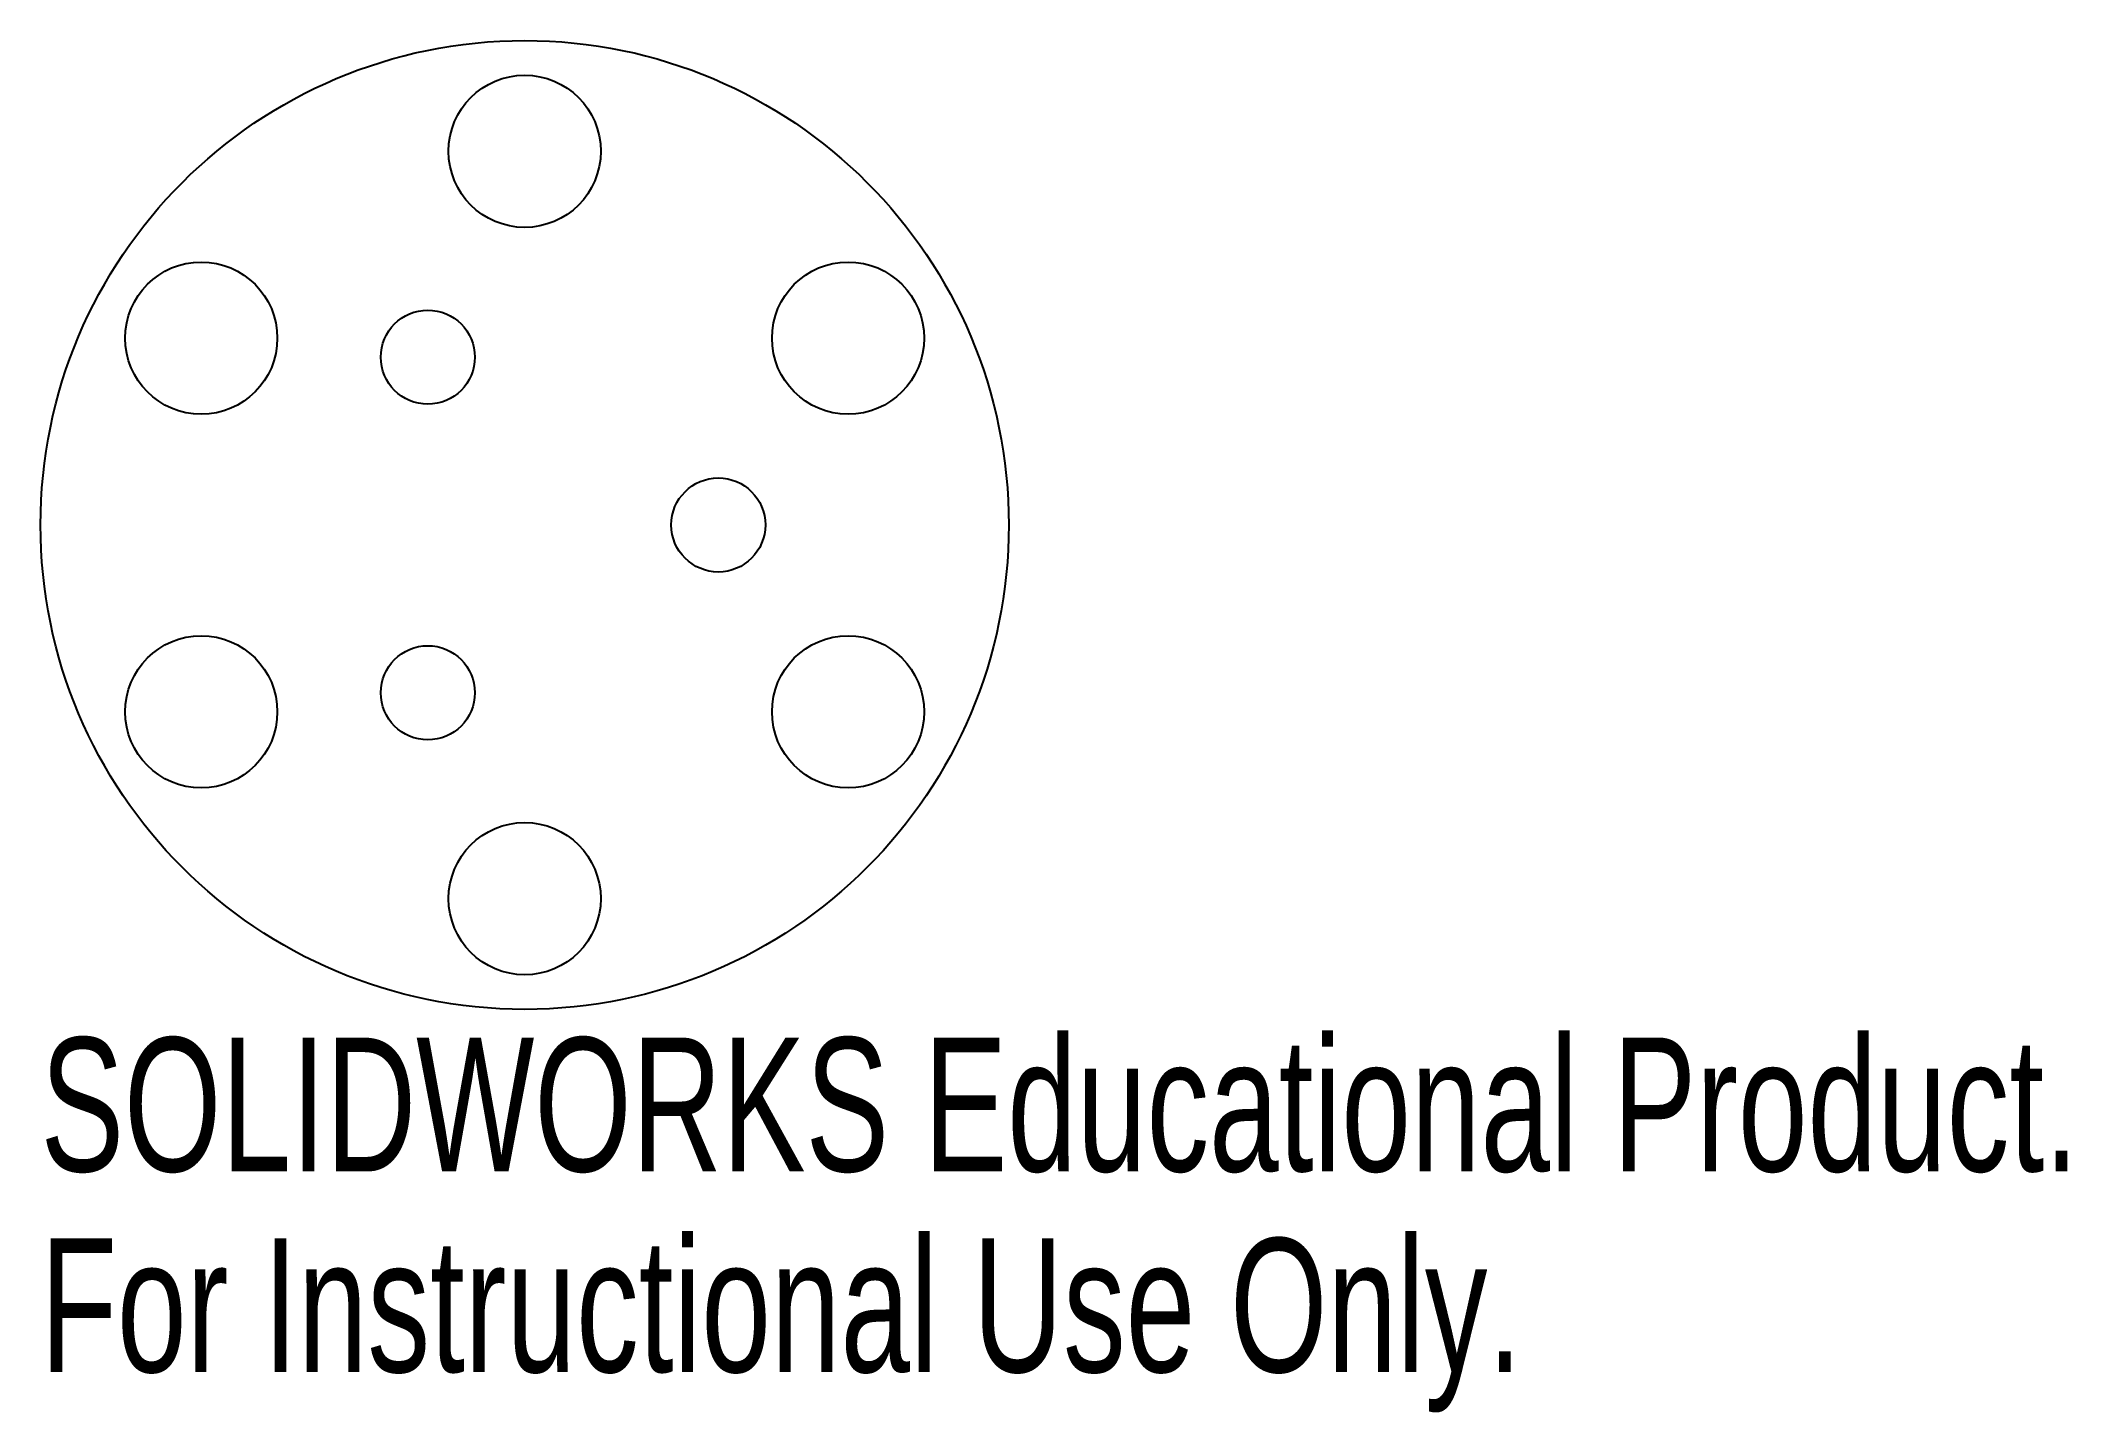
# Model space of a CAD drawing. Header units: millimetres. Extents: x -17.5 to 55.8, y -32.1 to 17.5.
import ezdxf

# ---------------------------------------------------------------- set-up
doc = ezdxf.new("R2010")
doc.units = ezdxf.units.MM
doc.styles.add('SLDTEXTSTYLE0', font='TXT', dxfattribs={"width": 0.7})

msp = doc.modelspace()

# ---------------------------------------------------------------- linework, layer by layer
at = {"color": 7, "linetype": 'Continuous', "lineweight": 25}
for centre, radius in [((0, 0), 17.5), ((0, 13.5), 2.75), ((-11.691, 6.75), 2.75), ((11.691, 6.75), 2.75), ((-3.5, 6.062), 1.7), ((7, 0), 1.7), ((-11.691, -6.75), 2.75), ((-3.5, -6.062), 1.7), ((11.691, -6.75), 2.75), ((0, -13.5), 2.75)]:
    msp.add_circle(centre, radius, dxfattribs=at)

# ---------------------------------------------------------------- texts
at = {"color": 7, "linetype": 'Continuous', "char_height": 4.83362, "attachment_point": 1, "style": 'SLDTEXTSTYLE0'}
for s, insert in [('SOLIDWORKS Educational Product.', (-17.5, -18.52)), ('For Instructional Use Only.', (-17.5, -25.77))]:
    msp.add_mtext(s, dxfattribs=dict(at, insert=insert))

doc.saveas('drawing.dxf')
